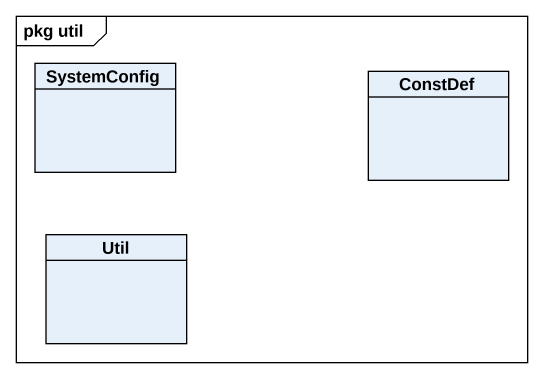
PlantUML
@startuml
mainframe pkg util
hide circle
hide empty members
class SystemConfig
class ConstDef
class Util
@enduml
